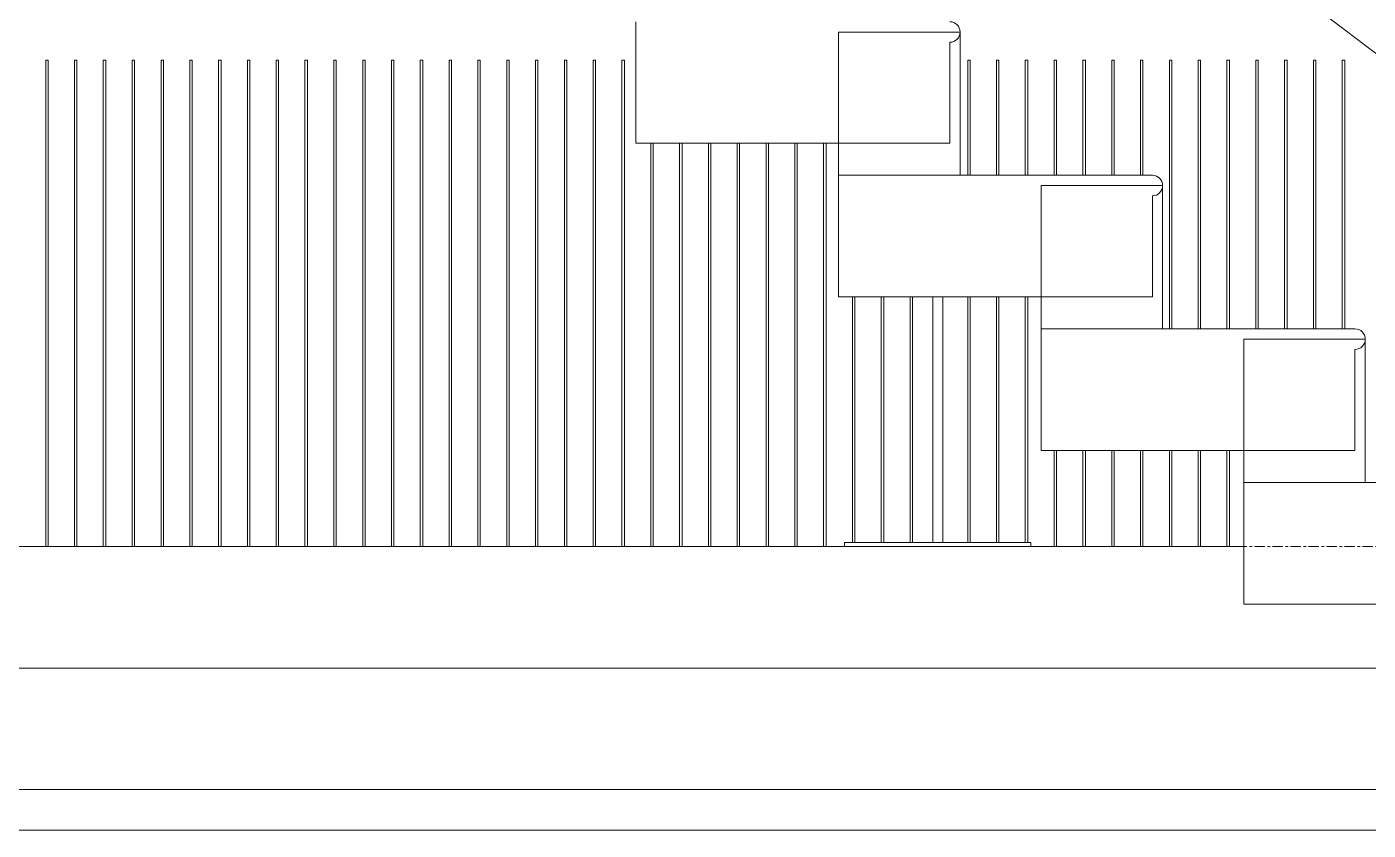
# Model space of a CAD drawing. Header units: inches. Extents: x 22 to 382261, y 22 to 371281.
# Drawn here: x 165694 to 167349, y 140241 to 141232 of the extents above; entities that cross this region are included whole.
import ezdxf

# ---------------------------------------------------------------- set-up
doc = ezdxf.new("R2010")
doc.units = ezdxf.units.IN
doc.header["$MEASUREMENT"] = 0
doc.linetypes.add('Grid Line 1_2_', pattern=[22.225, 12.7, -3.175, 3.175, -3.175])
for name, color, linetype, lineweight in [('A-AREA', 32, 'Continuous', 9), ('A-FLOR', 192, 'Continuous', 9), ('A-FLOR-HRAL', 11, 'Continuous', 9), ('A-FLOR-LEVL', 51, 'Continuous', 9), ('A-GENM', 13, 'Continuous', 9), ('S-STRS', 31, 'Continuous', 9)]:
    doc.layers.add(name, color=color, linetype=linetype, lineweight=lineweight)

# ---------------------------------------------------------------- blocks, each defined once
blk = doc.blocks.new('Railing - Railing-377360-Approach Elevation')
at = {"layer": 'A-FLOR-HRAL'}
blk.add_line((-3448.7, 1337.3), (-2425.1, 561.5), dxfattribs=at)
blk = doc.blocks.new('Back wall - ASB FREESTANDING GLASS BACK WALL-V10-Approach Elevation')
at = {"layer": 'A-GENM'}
for p, q in [((-4521.2, 900), (-4524.2, 900)), ((-4524.2, 900), (-4524.2, 300)), ((-4521.2, 300), (-4521.2, 900)), ((-4485.6, 900), (-4488.6, 900)), ((-4488.6, 900), (-4488.6, 300)), ((-4485.6, 300), (-4485.6, 900)), ((-4450.1, 900), (-4453.1, 900)), ((-4453.1, 900), (-4453.1, 300)), ((-4450.1, 300), (-4450.1, 900)), ((-4414.5, 900), (-4417.5, 900)), ((-4417.5, 900), (-4417.5, 300)), ((-4414.5, 300), (-4414.5, 900)), ((-4378.9, 900), (-4381.9, 900)), ((-4381.9, 900), (-4381.9, 300)), ((-4378.9, 300), (-4378.9, 900)), ((-4343.4, 900), (-4346.4, 900)), ((-4346.4, 900), (-4346.4, 300)), ((-4343.4, 300), (-4343.4, 900)), ((-4307.8, 900), (-4310.8, 900)), ((-4310.8, 900), (-4310.8, 300)), ((-4307.8, 300), (-4307.8, 900)), ((-4272.3, 900), (-4275.3, 900)), ((-4275.3, 900), (-4275.3, 300)), ((-4272.3, 300), (-4272.3, 900)), ((-4236.7, 900), (-4239.7, 900)), ((-4239.7, 900), (-4239.7, 300)), ((-4236.7, 300), (-4236.7, 900)), ((-4201.2, 900), (-4204.2, 900)), ((-4204.2, 900), (-4204.2, 300)), ((-4201.2, 300), (-4201.2, 900)), ((-4165.6, 900), (-4168.6, 900)), ((-4168.6, 900), (-4168.6, 300)), ((-4165.6, 300), (-4165.6, 900)), ((-4130, 900), (-4133, 900)), ((-4133, 900), (-4133, 300)), ((-4130, 300), (-4130, 900)), ((-4094.5, 900), (-4097.5, 900)), ((-4097.5, 900), (-4097.5, 300)), ((-4094.5, 300), (-4094.5, 900)), ((-4058.9, 900), (-4061.9, 900)), ((-4061.9, 900), (-4061.9, 300)), ((-4058.9, 300), (-4058.9, 900)), ((-4023.4, 900), (-4026.4, 900)), ((-4026.4, 900), (-4026.4, 300)), ((-4023.4, 300), (-4023.4, 900)), ((-3987.8, 900), (-3990.8, 900)), ((-3990.8, 900), (-3990.8, 300)), ((-3987.8, 300), (-3987.8, 900)), ((-3952.2, 900), (-3955.2, 900)), ((-3955.2, 900), (-3955.2, 300)), ((-3952.2, 300), (-3952.2, 900)), ((-3916.7, 900), (-3919.7, 900)), ((-3919.7, 900), (-3919.7, 300)), ((-3916.7, 300), (-3916.7, 900)), ((-3881.1, 900), (-3884.1, 900)), ((-3884.1, 900), (-3884.1, 300)), ((-3881.1, 300), (-3881.1, 900)), ((-3845.6, 900), (-3848.6, 900)), ((-3848.6, 900), (-3848.6, 300)), ((-3845.6, 300), (-3845.6, 900)), ((-3810, 900), (-3813, 900)), ((-3813, 900), (-3813, 300)), ((-3810, 300), (-3810, 900)), ((-3383.3, 900), (-3386.3, 900)), ((-3386.3, 900), (-3386.3, 757.9)), ((-3383.3, 757.9), (-3383.3, 900)), ((-3347.7, 900), (-3350.7, 900)), ((-3350.7, 900), (-3350.7, 757.9)), ((-3347.7, 757.9), (-3347.7, 900)), ((-3312.2, 900), (-3315.2, 900)), ((-3315.2, 900), (-3315.2, 757.9)), ((-3312.2, 757.9), (-3312.2, 900)), ((-3276.6, 900), (-3279.6, 900)), ((-3279.6, 900), (-3279.6, 757.9)), ((-3276.6, 757.9), (-3276.6, 900)), ((-3241.1, 900), (-3244.1, 900)), ((-3244.1, 900), (-3244.1, 757.9)), ((-3241.1, 757.9), (-3241.1, 900)), ((-3205.5, 900), (-3208.5, 900)), ((-3208.5, 900), (-3208.5, 757.9)), ((-3205.5, 757.9), (-3205.5, 900)), ((-3170, 900), (-3173, 900)), ((-3173, 900), (-3173, 757.9)), ((-3170, 757.9), (-3170, 900)), ((-3134.4, 900), (-3137.4, 900)), ((-3137.4, 900), (-3137.4, 568.4)), ((-3134.4, 568.4), (-3134.4, 900)), ((-3098.8, 900), (-3101.8, 900)), ((-3101.8, 900), (-3101.8, 568.4)), ((-3098.8, 568.4), (-3098.8, 900)), ((-3063.3, 900), (-3066.3, 900)), ((-3066.3, 900), (-3066.3, 568.4)), ((-3063.3, 568.4), (-3063.3, 900)), ((-3027.7, 900), (-3030.7, 900)), ((-3030.7, 900), (-3030.7, 568.4)), ((-3027.7, 568.4), (-3027.7, 900)), ((-2992.2, 900), (-2995.2, 900)), ((-2995.2, 900), (-2995.2, 568.4)), ((-2992.2, 568.4), (-2992.2, 900)), ((-2956.6, 900), (-2959.6, 900)), ((-2959.6, 900), (-2959.6, 568.4)), ((-2956.6, 568.4), (-2956.6, 900)), ((-2921, 900), (-2924, 900)), ((-2924, 900), (-2924, 568.4)), ((-2921, 568.4), (-2921, 900)), ((-3777.4, 797.4), (-3777.4, 300)), ((-3774.4, 300), (-3774.4, 797.4)), ((-3741.9, 797.4), (-3741.9, 300)), ((-3738.9, 300), (-3738.9, 797.4)), ((-3706.3, 797.4), (-3706.3, 300)), ((-3703.3, 300), (-3703.3, 797.4)), ((-3670.8, 797.4), (-3670.8, 300)), ((-3667.8, 300), (-3667.8, 797.4)), ((-3635.2, 797.4), (-3635.2, 300)), ((-3632.2, 300), (-3632.2, 797.4)), ((-3599.7, 797.4), (-3599.7, 300)), ((-3596.7, 300), (-3596.7, 797.4)), ((-3564.1, 797.4), (-3564.1, 300)), ((-3561.1, 300), (-3561.1, 797.4)), ((-3528.5, 607.9), (-3528.5, 305)), ((-3525.5, 305), (-3525.5, 607.9)), ((-3493, 607.9), (-3493, 305)), ((-3490, 305), (-3490, 607.9)), ((-3457.4, 607.9), (-3457.4, 305)), ((-3454.4, 305), (-3454.4, 607.9)), ((-3429.2, 305), (-3429.2, 607.9)), ((-3417.2, 607.9), (-3417.2, 305)), ((-3386.3, 607.9), (-3386.3, 305)), ((-3383.3, 305), (-3383.3, 607.9)), ((-3350.7, 607.9), (-3350.7, 305)), ((-3347.7, 305), (-3347.7, 607.9)), ((-3315.2, 607.9), (-3315.2, 305)), ((-3312.2, 305), (-3312.2, 607.9)), ((-3279.6, 418.4), (-3279.6, 300)), ((-3276.6, 300), (-3276.6, 418.4)), ((-3244.1, 418.4), (-3244.1, 300)), ((-3241.1, 300), (-3241.1, 418.4)), ((-3208.5, 418.4), (-3208.5, 300)), ((-3205.5, 300), (-3205.5, 418.4)), ((-3173, 418.4), (-3173, 300)), ((-3170, 300), (-3170, 418.4)), ((-3137.4, 418.4), (-3137.4, 300)), ((-3134.4, 300), (-3134.4, 418.4)), ((-3101.8, 418.4), (-3101.8, 300)), ((-3098.8, 300), (-3098.8, 418.4)), ((-3066.3, 418.4), (-3066.3, 300)), ((-3063.3, 300), (-3063.3, 418.4)), ((-3538.2, 305), (-3538.2, 300)), ((-3535.7, 305), (-3538.2, 305)), ((-3533.2, 305), (-3538.2, 305)), ((-3538.2, 305), (-3538.2, 300)), ((-3533.2, 305), (-3313.2, 305)), ((-3308.2, 305), (-3313.2, 305)), ((-3308.2, 305), (-3310.7, 305)), ((-3308.2, 300), (-3308.2, 305)), ((-3308.2, 305), (-3308.2, 300))]:
    blk.add_line(p, q, dxfattribs=at)

msp = doc.modelspace()

# ---------------------------------------------------------------- linework, layer by layer
at = {"layer": 'A-AREA'}
msp.add_line((163833, 140590.7), (165873, 140590.7), dxfattribs=at)
at = {"layer": 'A-FLOR'}
for p, q in [((163833, 140590.7), (167195.5, 140590.7)), ((163808, 140440.7), (167445.5, 140440.7)), ((175226.2, 140290.7), (154143.7, 140290.7)), ((154143.7, 140240.7), (181458, 140240.7))]:
    msp.add_line(p, q, dxfattribs=at)
at = {"layer": 'A-FLOR-LEVL', "linetype": 'Grid Line 1_2_'}
for p, q in [((151584.8, 140590.7), (180712.2, 140590.7)), ((151584.8, 140290.7), (180712.2, 140290.7))]:
    msp.add_line(p, q, dxfattribs=at)
at = {"layer": 'S-STRS'}
for p, q in [((166445.5, 141238), (166445.5, 141088)), ((166845.5, 141225.3), (166695.5, 141225.3)), ((166695.5, 141225.3), (166695.5, 141048.6)), ((166845.5, 141048.6), (166845.5, 141225.3)), ((166832.8, 141088), (166832.8, 141212.6)), ((166832.8, 141088), (166445.5, 141088)), ((166695.5, 141048.6), (167082.8, 141048.6)), ((166695.5, 141048.6), (166695.5, 140898.6)), ((166695.5, 141048.6), (166845.5, 141048.6)), ((167095.5, 141035.9), (166945.5, 141035.9)), ((166945.5, 141035.9), (166945.5, 140859.1)), ((167095.5, 140859.1), (167095.5, 141035.9)), ((167082.8, 140898.6), (167082.8, 141023.2)), ((167082.8, 140898.6), (166695.5, 140898.6)), ((166945.5, 140859.1), (167332.8, 140859.1)), ((166945.5, 140859.1), (166945.5, 140709.1)), ((166945.5, 140859.1), (167095.5, 140859.1)), ((167345.5, 140846.4), (167195.5, 140846.4)), ((167195.5, 140846.4), (167195.5, 140669.6)), ((167345.5, 140669.6), (167345.5, 140846.4)), ((167332.8, 140709.1), (167332.8, 140833.7)), ((167332.8, 140709.1), (166945.5, 140709.1)), ((167195.5, 140669.6), (167582.8, 140669.6)), ((167195.5, 140669.6), (167195.5, 140519.6)), ((167195.5, 140669.6), (167345.5, 140669.6)), ((167582.8, 140519.6), (167195.5, 140519.6))]:
    msp.add_line(p, q, dxfattribs=at)
for centre in [(166832.8, 141225.3), (167082.8, 141035.9), (167332.8, 140846.4)]:
    msp.add_arc(centre, 12.7, 270, 90, dxfattribs=at)

# ---------------------------------------------------------------- block references
at = {"layer": 'A-FLOR-HRAL'}
msp.add_blockref('Railing - Railing-377360-Approach Elevation', (170241.2, 140290.7), dxfattribs=at)
at = {"layer": 'A-GENM'}
msp.add_blockref('Back wall - ASB FREESTANDING GLASS BACK WALL-V10-Approach Elevation', (170241.2, 140290.7), dxfattribs=at)

doc.saveas('drawing.dxf')
